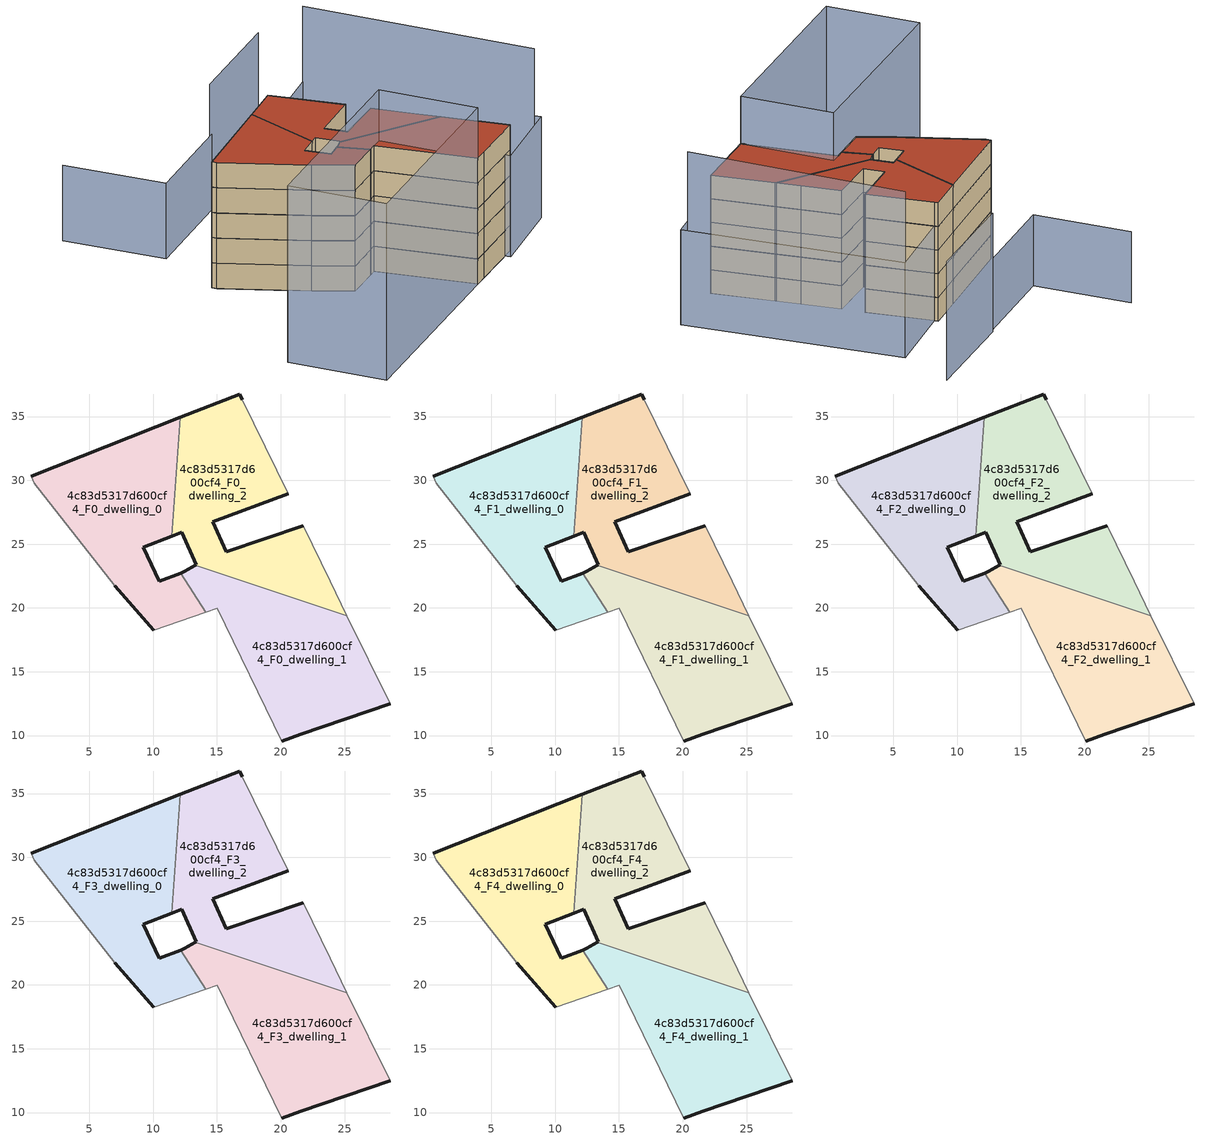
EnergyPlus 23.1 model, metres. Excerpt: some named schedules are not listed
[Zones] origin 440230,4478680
4c83d5317d600cf4_F0_dwelling_0
 floor ground (EU_floor_Construction): 14.11,19.66 12.15,22.73 10.49,22.08 9.22,24.76 11.44,25.63 12.13,34.93 0.46,30.32 0.67,29.78 6.97,21.75 10.05,18.25 z0
 wall outside (EU_wall_Construction): 0.46,30.32 12.13,34.93 / 11.44,25.63 9.22,24.76 10.49,22.08 12.15,22.73 / 10.05,18.25 6.97,21.75 z0:3
 wall adiabatic (EU_wall_Construction): 6.97,21.75 0.67,29.78 0.46,30.32 / 14.11,19.66 10.05,18.25 z0:3
 wall to 4c83d5317d600cf4_F0_dwelling_2 (EU_wall_Construction): 12.13,34.93 11.44,25.63 z0:3
 wall to 4c83d5317d600cf4_F0_dwelling_1 (EU_wall_Construction): 12.15,22.73 14.11,19.66 z0:3
4c83d5317d600cf4_F0_dwelling_1
 floor ground (EU_floor_Construction): 28.56,12.49 25.19,19.39 13.3,23.36 12.48,22.86 12.15,22.73 14.11,19.66 15,19.97 20.08,9.57 21.58,10.09 z0
 wall outside (EU_wall_Construction): 12.15,22.73 12.48,22.86 13.3,23.36 / 28.56,12.49 21.58,10.09 20.08,9.57 z0:3
 wall adiabatic (EU_wall_Construction): 25.19,19.39 28.56,12.49 / 20.08,9.57 15,19.97 14.11,19.66 z0:3
 wall to 4c83d5317d600cf4_F0_dwelling_2 (EU_wall_Construction): 13.3,23.36 25.19,19.39 z0:3
4c83d5317d600cf4_F0_dwelling_2
 floor ground (EU_floor_Construction): 25.19,19.39 23.87,22.08 21.76,26.44 15.73,24.41 14.68,26.76 20.59,28.97 16.98,36.32 16.77,36.77 12.13,34.93 11.44,25.63 12.23,25.93 13.38,23.4 13.3,23.36 z0
 wall outside (EU_wall_Construction): 20.59,28.97 14.68,26.76 15.73,24.41 21.76,26.44 / 13.3,23.36 13.38,23.4 12.23,25.93 11.44,25.63 / 12.13,34.93 16.77,36.77 16.98,36.32 z0:3
 wall adiabatic (EU_wall_Construction): 21.76,26.44 23.87,22.08 25.19,19.39 / 16.98,36.32 20.59,28.97 z0:3
4c83d5317d600cf4_F1_dwelling_0
 floor to 4c83d5317d600cf4_F0_dwelling_0 (EU_floor_Construction): 14.11,19.66 12.15,22.73 10.49,22.08 9.22,24.76 11.44,25.63 12.13,34.93 0.46,30.32 0.67,29.78 6.97,21.75 10.05,18.25 z3
 wall outside (EU_wall_Construction): 0.46,30.32 12.13,34.93 / 11.44,25.63 9.22,24.76 10.49,22.08 12.15,22.73 / 10.05,18.25 6.97,21.75 z3:6
 wall adiabatic (EU_wall_Construction): 6.97,21.75 0.67,29.78 0.46,30.32 / 14.11,19.66 10.05,18.25 z3:6
 wall to 4c83d5317d600cf4_F1_dwelling_2 (EU_wall_Construction): 12.13,34.93 11.44,25.63 z3:6
 wall to 4c83d5317d600cf4_F1_dwelling_1 (EU_wall_Construction): 12.15,22.73 14.11,19.66 z3:6
4c83d5317d600cf4_F1_dwelling_1
 floor to 4c83d5317d600cf4_F0_dwelling_1 (EU_floor_Construction): 28.56,12.49 25.19,19.39 13.3,23.36 12.48,22.86 12.15,22.73 14.11,19.66 15,19.97 20.08,9.57 21.58,10.09 z3
 wall outside (EU_wall_Construction): 12.15,22.73 12.48,22.86 13.3,23.36 / 28.56,12.49 21.58,10.09 20.08,9.57 z3:6
 wall adiabatic (EU_wall_Construction): 25.19,19.39 28.56,12.49 / 20.08,9.57 15,19.97 14.11,19.66 z3:6
 wall to 4c83d5317d600cf4_F1_dwelling_2 (EU_wall_Construction): 13.3,23.36 25.19,19.39 z3:6
4c83d5317d600cf4_F1_dwelling_2
 floor to 4c83d5317d600cf4_F0_dwelling_2 (EU_floor_Construction): 25.19,19.39 23.87,22.08 21.76,26.44 15.73,24.41 14.68,26.76 20.59,28.97 16.98,36.32 16.77,36.77 12.13,34.93 11.44,25.63 12.23,25.93 13.38,23.4 13.3,23.36 z3
 wall outside (EU_wall_Construction): 20.59,28.97 14.68,26.76 15.73,24.41 21.76,26.44 / 13.3,23.36 13.38,23.4 12.23,25.93 11.44,25.63 / 12.13,34.93 16.77,36.77 16.98,36.32 z3:6
 wall adiabatic (EU_wall_Construction): 21.76,26.44 23.87,22.08 25.19,19.39 / 16.98,36.32 20.59,28.97 z3:6
4c83d5317d600cf4_F2_dwelling_0
 floor to 4c83d5317d600cf4_F1_dwelling_0 (EU_floor_Construction): 14.11,19.66 12.15,22.73 10.49,22.08 9.22,24.76 11.44,25.63 12.13,34.93 0.46,30.32 0.67,29.78 6.97,21.75 10.05,18.25 z6
 wall outside (EU_wall_Construction): 0.46,30.32 12.13,34.93 / 11.44,25.63 9.22,24.76 10.49,22.08 12.15,22.73 / 10.05,18.25 6.97,21.75 z6:9
 wall adiabatic (EU_wall_Construction): 6.97,21.75 0.67,29.78 0.46,30.32 / 14.11,19.66 10.05,18.25 z6:9
 wall to 4c83d5317d600cf4_F2_dwelling_2 (EU_wall_Construction): 12.13,34.93 11.44,25.63 z6:9
 wall to 4c83d5317d600cf4_F2_dwelling_1 (EU_wall_Construction): 12.15,22.73 14.11,19.66 z6:9
4c83d5317d600cf4_F2_dwelling_1
 floor to 4c83d5317d600cf4_F1_dwelling_1 (EU_floor_Construction): 28.56,12.49 25.19,19.39 13.3,23.36 12.48,22.86 12.15,22.73 14.11,19.66 15,19.97 20.08,9.57 21.58,10.09 z6
 wall outside (EU_wall_Construction): 12.15,22.73 12.48,22.86 13.3,23.36 / 28.56,12.49 21.58,10.09 20.08,9.57 z6:9
 wall adiabatic (EU_wall_Construction): 25.19,19.39 28.56,12.49 / 20.08,9.57 15,19.97 14.11,19.66 z6:9
 wall to 4c83d5317d600cf4_F2_dwelling_2 (EU_wall_Construction): 13.3,23.36 25.19,19.39 z6:9
4c83d5317d600cf4_F2_dwelling_2
 floor to 4c83d5317d600cf4_F1_dwelling_2 (EU_floor_Construction): 25.19,19.39 23.87,22.08 21.76,26.44 15.73,24.41 14.68,26.76 20.59,28.97 16.98,36.32 16.77,36.77 12.13,34.93 11.44,25.63 12.23,25.93 13.38,23.4 13.3,23.36 z6
 wall outside (EU_wall_Construction): 20.59,28.97 14.68,26.76 15.73,24.41 21.76,26.44 / 13.3,23.36 13.38,23.4 12.23,25.93 11.44,25.63 / 12.13,34.93 16.77,36.77 16.98,36.32 z6:9
 wall adiabatic (EU_wall_Construction): 21.76,26.44 23.87,22.08 25.19,19.39 / 16.98,36.32 20.59,28.97 z6:9
4c83d5317d600cf4_F3_dwelling_0
 floor to 4c83d5317d600cf4_F2_dwelling_0 (EU_floor_Construction): 14.11,19.66 12.15,22.73 10.49,22.08 9.22,24.76 11.44,25.63 12.13,34.93 0.46,30.32 0.67,29.78 6.97,21.75 10.05,18.25 z9
 wall outside (EU_wall_Construction): 0.46,30.32 12.13,34.93 / 11.44,25.63 9.22,24.76 10.49,22.08 12.15,22.73 / 10.05,18.25 6.97,21.75 z9:12
 wall adiabatic (EU_wall_Construction): 6.97,21.75 0.67,29.78 0.46,30.32 / 14.11,19.66 10.05,18.25 z9:12
 wall to 4c83d5317d600cf4_F3_dwelling_2 (EU_wall_Construction): 12.13,34.93 11.44,25.63 z9:12
 wall to 4c83d5317d600cf4_F3_dwelling_1 (EU_wall_Construction): 12.15,22.73 14.11,19.66 z9:12
4c83d5317d600cf4_F3_dwelling_1
 floor to 4c83d5317d600cf4_F2_dwelling_1 (EU_floor_Construction): 28.56,12.49 25.19,19.39 13.3,23.36 12.48,22.86 12.15,22.73 14.11,19.66 15,19.97 20.08,9.57 21.58,10.09 z9
 wall outside (EU_wall_Construction): 12.15,22.73 12.48,22.86 13.3,23.36 / 28.56,12.49 21.58,10.09 20.08,9.57 z9:12
 wall adiabatic (EU_wall_Construction): 25.19,19.39 28.56,12.49 / 20.08,9.57 15,19.97 14.11,19.66 z9:12
 wall to 4c83d5317d600cf4_F3_dwelling_2 (EU_wall_Construction): 13.3,23.36 25.19,19.39 z9:12
4c83d5317d600cf4_F3_dwelling_2
 floor to 4c83d5317d600cf4_F2_dwelling_2 (EU_floor_Construction): 25.19,19.39 23.87,22.08 21.76,26.44 15.73,24.41 14.68,26.76 20.59,28.97 16.98,36.32 16.77,36.77 12.13,34.93 11.44,25.63 12.23,25.93 13.38,23.4 13.3,23.36 z9
 wall outside (EU_wall_Construction): 20.59,28.97 14.68,26.76 15.73,24.41 21.76,26.44 / 13.3,23.36 13.38,23.4 12.23,25.93 11.44,25.63 / 12.13,34.93 16.77,36.77 16.98,36.32 z9:12
 wall adiabatic (EU_wall_Construction): 21.76,26.44 23.87,22.08 25.19,19.39 / 16.98,36.32 20.59,28.97 z9:12
4c83d5317d600cf4_F4_dwelling_0
 floor to 4c83d5317d600cf4_F3_dwelling_0 (EU_floor_Construction): 14.11,19.66 12.15,22.73 10.49,22.08 9.22,24.76 11.44,25.63 12.13,34.93 0.46,30.32 0.67,29.78 6.97,21.75 10.05,18.25 z12
 wall outside (EU_wall_Construction): 0.46,30.32 12.13,34.93 / 11.44,25.63 9.22,24.76 10.49,22.08 12.15,22.73 / 10.05,18.25 6.97,21.75 z12:15
 wall adiabatic (EU_wall_Construction): 6.97,21.75 0.67,29.78 0.46,30.32 / 14.11,19.66 10.05,18.25 z12:15
 wall to 4c83d5317d600cf4_F4_dwelling_2 (EU_wall_Construction): 12.13,34.93 11.44,25.63 z12:15
 wall to 4c83d5317d600cf4_F4_dwelling_1 (EU_wall_Construction): 12.15,22.73 14.11,19.66 z12:15
 roof outside (EU_roof_Construction): 12.13,34.93 11.44,25.63 9.22,24.76 10.49,22.08 12.15,22.73 14.11,19.66 10.05,18.25 6.97,21.75 0.67,29.78 0.46,30.32 z15
4c83d5317d600cf4_F4_dwelling_1
 floor to 4c83d5317d600cf4_F3_dwelling_1 (EU_floor_Construction): 28.56,12.49 25.19,19.39 13.3,23.36 12.48,22.86 12.15,22.73 14.11,19.66 15,19.97 20.08,9.57 21.58,10.09 z12
 wall outside (EU_wall_Construction): 12.15,22.73 12.48,22.86 13.3,23.36 / 28.56,12.49 21.58,10.09 20.08,9.57 z12:15
 wall adiabatic (EU_wall_Construction): 25.19,19.39 28.56,12.49 / 20.08,9.57 15,19.97 14.11,19.66 z12:15
 wall to 4c83d5317d600cf4_F4_dwelling_2 (EU_wall_Construction): 13.3,23.36 25.19,19.39 z12:15
 roof outside (EU_roof_Construction): 25.19,19.39 28.56,12.49 21.58,10.09 20.08,9.57 15,19.97 14.11,19.66 12.15,22.73 12.48,22.86 13.3,23.36 z15
4c83d5317d600cf4_F4_dwelling_2
 floor to 4c83d5317d600cf4_F3_dwelling_2 (EU_floor_Construction): 25.19,19.39 23.87,22.08 21.76,26.44 15.73,24.41 14.68,26.76 20.59,28.97 16.98,36.32 16.77,36.77 12.13,34.93 11.44,25.63 12.23,25.93 13.38,23.4 13.3,23.36 z12
 wall outside (EU_wall_Construction): 20.59,28.97 14.68,26.76 15.73,24.41 21.76,26.44 / 13.3,23.36 13.38,23.4 12.23,25.93 11.44,25.63 / 12.13,34.93 16.77,36.77 16.98,36.32 z12:15
 wall adiabatic (EU_wall_Construction): 21.76,26.44 23.87,22.08 25.19,19.39 / 16.98,36.32 20.59,28.97 z12:15
 roof outside (EU_roof_Construction): 16.98,36.32 20.59,28.97 14.68,26.76 15.73,24.41 21.76,26.44 23.87,22.08 25.19,19.39 13.3,23.36 13.38,23.4 12.23,25.93 11.44,25.63 12.13,34.93 16.77,36.77 z15
shading: 3.7,31.34 8.44,17.45 z0:6; 16.98,36.31 26.39,40.28 / 26.39,40.28 36.89,15.38 / 36.89,15.38 27.48,11.41 / 27.48,11.41 16.98,36.31 z0:12; 35.02,14.73 26.39,40.28 / -7.85,12.05 16.32,20.42 / 16.32,20.42 20.08,9.57 / 20.08,9.57 -4.09,1.2 / -4.09,1.2 -7.85,12.05 z0:21; 14.85,43.07 2.59,38.67 / 2.59,38.67 -1.47,49.97 z0:9; 27.62,47.71 14.66,43.22 z0:15
[Building]
EU S2 Campaign: North Axis=0; Terrain=City; Solar Distribution=FullExterior
[Site:Location]
Madrid: Latitude=40.5; Longitude=-3.5; Time Zone=1; Elevation=609
[SizingPeriod:WeatherFileDays]
AnnualSizingPeriod: Begin Month=1; Begin Day of Month=1; End Month=12; End Day of Month=31; Day of Week for Start Day=Monday; Use Weather File Daylight Saving Period=No; Use Weather File Rain and Snow Indicators=No
[MATERIAL]
EU_InternalMass_Material: Roughness=MediumRough; Thickness=0.1; Conductivity=1; Density=1800; Specific Heat=900; Thermal Absorptance=0.9; Solar Absorptance=0.7; Visible Absorptance=0.7
[MATERIAL:NOMASS] Roughness=MediumRough; Thermal Absorptance=0.9; Solar Absorptance=0.7; Visible Absorptance=0.7
Name | Thermal Resistance
EU_wall_NoMass | 0.419739
EU_roof_NoMass | 0.352165
EU_floor_NoMass | 0.608284
[CONSTRUCTION]
EU_wall_Construction: EU_wall_NoMass
EU_roof_Construction: EU_roof_NoMass
EU_floor_Construction: EU_floor_NoMass
EU_InternalMass_Construction: EU_InternalMass_Material
[ZONE] Type=1; Multiplier=1; Ceiling Height=autocalculate; Floor Area=autocalculate; Part of Total Floor Area=Yes
Name | Volume
4c83d5317d600cf4_F0_dwelling_0; 4c83d5317d600cf4_F1_dwelling_0; 4c83d5317d600cf4_F2_dwelling_0; 4c83d5317d600cf4_F3_dwelling_0; 4c83d5317d600cf4_F4_dwelling_0 | 315.464
4c83d5317d600cf4_F0_dwelling_1; 4c83d5317d600cf4_F1_dwelling_1; 4c83d5317d600cf4_F2_dwelling_1; 4c83d5317d600cf4_F3_dwelling_1; 4c83d5317d600cf4_F4_dwelling_1 | 319.69
4c83d5317d600cf4_F0_dwelling_2 | 317.579
4c83d5317d600cf4_F1_dwelling_2; 4c83d5317d600cf4_F2_dwelling_2; 4c83d5317d600cf4_F3_dwelling_2; 4c83d5317d600cf4_F4_dwelling_2 | 317.58
[INTERNALMASS] Construction=EU_InternalMass_Construction
Name | Zone or ZoneList | Surface Area
4c83d5317d600cf4_F0_dwelling_0_EU_InternalMass | 4c83d5317d600cf4_F0_dwelling_0 | 105.155
4c83d5317d600cf4_F0_dwelling_1_EU_InternalMass | 4c83d5317d600cf4_F0_dwelling_1 | 106.563
4c83d5317d600cf4_F0_dwelling_2_EU_InternalMass | 4c83d5317d600cf4_F0_dwelling_2 | 105.86
4c83d5317d600cf4_F1_dwelling_0_EU_InternalMass | 4c83d5317d600cf4_F1_dwelling_0 | 105.155
4c83d5317d600cf4_F1_dwelling_1_EU_InternalMass | 4c83d5317d600cf4_F1_dwelling_1 | 106.563
4c83d5317d600cf4_F1_dwelling_2_EU_InternalMass | 4c83d5317d600cf4_F1_dwelling_2 | 105.86
4c83d5317d600cf4_F2_dwelling_0_EU_InternalMass | 4c83d5317d600cf4_F2_dwelling_0 | 105.155
4c83d5317d600cf4_F2_dwelling_1_EU_InternalMass | 4c83d5317d600cf4_F2_dwelling_1 | 106.563
4c83d5317d600cf4_F2_dwelling_2_EU_InternalMass | 4c83d5317d600cf4_F2_dwelling_2 | 105.86
4c83d5317d600cf4_F3_dwelling_0_EU_InternalMass | 4c83d5317d600cf4_F3_dwelling_0 | 105.155
4c83d5317d600cf4_F3_dwelling_1_EU_InternalMass | 4c83d5317d600cf4_F3_dwelling_1 | 106.563
4c83d5317d600cf4_F3_dwelling_2_EU_InternalMass | 4c83d5317d600cf4_F3_dwelling_2 | 105.86
4c83d5317d600cf4_F4_dwelling_0_EU_InternalMass | 4c83d5317d600cf4_F4_dwelling_0 | 105.155
4c83d5317d600cf4_F4_dwelling_1_EU_InternalMass | 4c83d5317d600cf4_F4_dwelling_1 | 106.563
4c83d5317d600cf4_F4_dwelling_2_EU_InternalMass | 4c83d5317d600cf4_F4_dwelling_2 | 105.86
[OTHEREQUIPMENT] Fuel Type=Electricity; Design Level Calculation Method=Watts/Area; Power per Zone Floor Area=1; Fraction Latent=0; Fraction Radiant=0; Fraction Lost=0; Carbon Dioxide Generation Rate=0; EndUse Subcategory=EU_Step8_InternalGains
Name | Zone or ZoneList or Space or SpaceList | Schedule
EU_Step8_InternalGain_4c83d5317d600cf4_F0_dwelling_0_f000 | 4c83d5317d600cf4_F0_dwelling_0 | EU_Step8_GainSchedule_4c83d5317d600cf4_F0_dwelling_0_f000
EU_Step8_InternalGain_4c83d5317d600cf4_F0_dwelling_1_f000 | 4c83d5317d600cf4_F0_dwelling_1 | EU_Step8_GainSchedule_4c83d5317d600cf4_F0_dwelling_1_f000
EU_Step8_InternalGain_4c83d5317d600cf4_F0_dwelling_2_f000 | 4c83d5317d600cf4_F0_dwelling_2 | EU_Step8_GainSchedule_4c83d5317d600cf4_F0_dwelling_2_f000
EU_Step8_InternalGain_4c83d5317d600cf4_F1_dwelling_0_f000 | 4c83d5317d600cf4_F1_dwelling_0 | EU_Step8_GainSchedule_4c83d5317d600cf4_F1_dwelling_0_f000
EU_Step8_InternalGain_4c83d5317d600cf4_F1_dwelling_1_f000 | 4c83d5317d600cf4_F1_dwelling_1 | EU_Step8_GainSchedule_4c83d5317d600cf4_F1_dwelling_1_f000
EU_Step8_InternalGain_4c83d5317d600cf4_F1_dwelling_2_f000 | 4c83d5317d600cf4_F1_dwelling_2 | EU_Step8_GainSchedule_4c83d5317d600cf4_F1_dwelling_2_f000
EU_Step8_InternalGain_4c83d5317d600cf4_F2_dwelling_0_f000 | 4c83d5317d600cf4_F2_dwelling_0 | EU_Step8_GainSchedule_4c83d5317d600cf4_F2_dwelling_0_f000
EU_Step8_InternalGain_4c83d5317d600cf4_F2_dwelling_1_f000 | 4c83d5317d600cf4_F2_dwelling_1 | EU_Step8_GainSchedule_4c83d5317d600cf4_F2_dwelling_1_f000
EU_Step8_InternalGain_4c83d5317d600cf4_F2_dwelling_2_f000 | 4c83d5317d600cf4_F2_dwelling_2 | EU_Step8_GainSchedule_4c83d5317d600cf4_F2_dwelling_2_f000
EU_Step8_InternalGain_4c83d5317d600cf4_F3_dwelling_0_f000 | 4c83d5317d600cf4_F3_dwelling_0 | EU_Step8_GainSchedule_4c83d5317d600cf4_F3_dwelling_0_f000
EU_Step8_InternalGain_4c83d5317d600cf4_F3_dwelling_1_f000 | 4c83d5317d600cf4_F3_dwelling_1 | EU_Step8_GainSchedule_4c83d5317d600cf4_F3_dwelling_1_f000
EU_Step8_InternalGain_4c83d5317d600cf4_F3_dwelling_2_f000 | 4c83d5317d600cf4_F3_dwelling_2 | EU_Step8_GainSchedule_4c83d5317d600cf4_F3_dwelling_2_f000
EU_Step8_InternalGain_4c83d5317d600cf4_F4_dwelling_0_f000 | 4c83d5317d600cf4_F4_dwelling_0 | EU_Step8_GainSchedule_4c83d5317d600cf4_F4_dwelling_0_f000
EU_Step8_InternalGain_4c83d5317d600cf4_F4_dwelling_1_f000 | 4c83d5317d600cf4_F4_dwelling_1 | EU_Step8_GainSchedule_4c83d5317d600cf4_F4_dwelling_1_f000
EU_Step8_InternalGain_4c83d5317d600cf4_F4_dwelling_2_f000 | 4c83d5317d600cf4_F4_dwelling_2 | EU_Step8_GainSchedule_4c83d5317d600cf4_F4_dwelling_2_f000
[ZONEVENTILATION:DESIGNFLOWRATE] Schedule=EU_AlwaysOn; Design Flow Rate Calculation Method=AirChanges/Hour; Air Changes per Hour=0.703302; Ventilation Type=Natural; Fan Pressure Rise=0; Fan Total Efficiency=1; Constant Term Coefficient=1; Temperature Term Coefficient=0; Velocity Term Coefficient=0; Velocity Squared Term Coefficient=0; Minimum Indoor Temperature=-100; Maximum Indoor Temperature=100; Delta Temperature=-100; Minimum Outdoor Temperature=-100; Maximum Outdoor Temperature=100; Maximum Wind Speed=40
Name | Zone or ZoneList or Space or SpaceList
EU_ConstantAir_4c83d5317d600cf4_F0_dwelling_0 | 4c83d5317d600cf4_F0_dwelling_0
EU_ConstantAir_4c83d5317d600cf4_F0_dwelling_1 | 4c83d5317d600cf4_F0_dwelling_1
EU_ConstantAir_4c83d5317d600cf4_F0_dwelling_2 | 4c83d5317d600cf4_F0_dwelling_2
EU_ConstantAir_4c83d5317d600cf4_F1_dwelling_0 | 4c83d5317d600cf4_F1_dwelling_0
EU_ConstantAir_4c83d5317d600cf4_F1_dwelling_1 | 4c83d5317d600cf4_F1_dwelling_1
EU_ConstantAir_4c83d5317d600cf4_F1_dwelling_2 | 4c83d5317d600cf4_F1_dwelling_2
EU_ConstantAir_4c83d5317d600cf4_F2_dwelling_0 | 4c83d5317d600cf4_F2_dwelling_0
EU_ConstantAir_4c83d5317d600cf4_F2_dwelling_1 | 4c83d5317d600cf4_F2_dwelling_1
EU_ConstantAir_4c83d5317d600cf4_F2_dwelling_2 | 4c83d5317d600cf4_F2_dwelling_2
EU_ConstantAir_4c83d5317d600cf4_F3_dwelling_0 | 4c83d5317d600cf4_F3_dwelling_0
EU_ConstantAir_4c83d5317d600cf4_F3_dwelling_1 | 4c83d5317d600cf4_F3_dwelling_1
EU_ConstantAir_4c83d5317d600cf4_F3_dwelling_2 | 4c83d5317d600cf4_F3_dwelling_2
EU_ConstantAir_4c83d5317d600cf4_F4_dwelling_0 | 4c83d5317d600cf4_F4_dwelling_0
EU_ConstantAir_4c83d5317d600cf4_F4_dwelling_1 | 4c83d5317d600cf4_F4_dwelling_1
EU_ConstantAir_4c83d5317d600cf4_F4_dwelling_2 | 4c83d5317d600cf4_F4_dwelling_2
[HVACTEMPLATE:THERMOSTAT] Constant Heating Setpoint=20; Constant Cooling Setpoint=50
EU_HeatOnly_4c83d5317d600cf4_F0_dwelling_0; EU_HeatOnly_4c83d5317d600cf4_F0_dwelling_1; EU_HeatOnly_4c83d5317d600cf4_F0_dwelling_2; EU_HeatOnly_4c83d5317d600cf4_F1_dwelling_0; EU_HeatOnly_4c83d5317d600cf4_F1_dwelling_1; EU_HeatOnly_4c83d5317d600cf4_F1_dwelling_2; EU_HeatOnly_4c83d5317d600cf4_F2_dwelling_0; EU_HeatOnly_4c83d5317d600cf4_F2_dwelling_1; EU_HeatOnly_4c83d5317d600cf4_F2_dwelling_2; EU_HeatOnly_4c83d5317d600cf4_F3_dwelling_0; EU_HeatOnly_4c83d5317d600cf4_F3_dwelling_1; EU_HeatOnly_4c83d5317d600cf4_F3_dwelling_2; EU_HeatOnly_4c83d5317d600cf4_F4_dwelling_0
